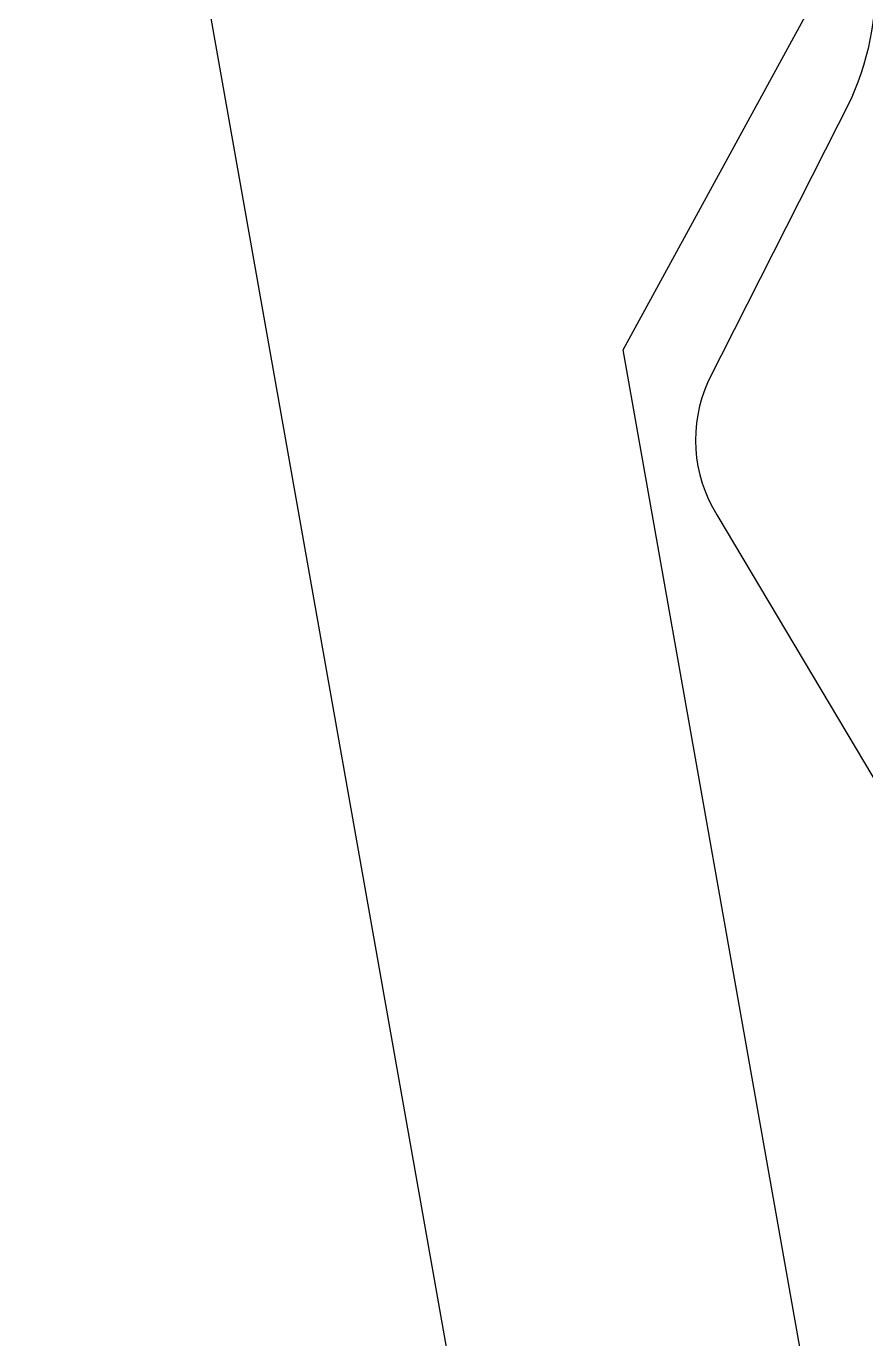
# Model space of a CAD drawing. Header units: millimetres. Extents: x 0 to 8967983, y -224399 to 13801.
# Drawn here: x 71339.08 to 71342.32, y -193470.78 to -193465.72 of the extents above; entities that cross this region are included whole.
import ezdxf

# ---------------------------------------------------------------- set-up
doc = ezdxf.new("R2010")
doc.units = ezdxf.units.MM
doc.header["$LTSCALE"] = 10
doc.layers.add('Архитектура', color=251, linetype='Continuous')

msp = doc.modelspace()

# ---------------------------------------------------------------- linework, layer by layer
at = {"layer": 'Архитектура', "lineweight": 25, "transparency": 33554684}
msp.add_lwpolyline([(71351.7, -193463.7678), (71345.0972, -193464.9381, -0.414326), (71343.8958, -193464.0985), (71343.6192, -193462.5378), (71344.6997, -193462.3463), (71344.5933, -193461.7461), (71343.908, -193461.3722), (71340.5465, -193461.968, 0.551224), (71340.3515, -193462.4451), (71342.1615, -193464.9722, -0.267349), (71342.2618, -193466.0017), (71341.7118, -193467.0897, 0.249629), (71341.7446, -193467.6043), (71344.2126, -193471.7483, 0.827043), (71345.2197, -193471.3643), (71344.5601, -193467.6427, -0.414326), (71345.3998, -193466.4413), (71352.7229, -193465.1434, 0.414326)], format="xyb", dxfattribs=at)
msp.add_lwpolyline([(71351.7, -193463.7678), (71345.0972, -193464.9381, -0.414326), (71343.8958, -193464.0985), (71343.6192, -193462.5378), (71344.6997, -193462.3463), (71344.5933, -193461.7461), (71343.908, -193461.3722), (71340.5465, -193461.968, 0.551224), (71340.3515, -193462.4451), (71342.1615, -193464.9722, -0.267349), (71342.2618, -193466.0017), (71341.7118, -193467.0897, 0.249629), (71341.7446, -193467.6043), (71344.2126, -193471.7483, 0.827043), (71345.2197, -193471.3643), (71344.5601, -193467.6427, -0.414326), (71345.3998, -193466.4413), (71352.7229, -193465.1434, 0.414326)], format="xyb", dxfattribs=at)
msp.add_lwpolyline([(71351.7, -193463.7678), (71345.0972, -193464.9381, -0.414326), (71343.8958, -193464.0985), (71343.6192, -193462.5378), (71344.6997, -193462.3463), (71344.5933, -193461.7461), (71343.908, -193461.3722), (71340.5465, -193461.968, 0.551224), (71340.3515, -193462.4451), (71342.1615, -193464.9722, -0.267349), (71342.2618, -193466.0017), (71341.7118, -193467.0897, 0.249629), (71341.7446, -193467.6043), (71344.2126, -193471.7483, 0.827043), (71345.2197, -193471.3643), (71344.5601, -193467.6427, -0.414326), (71345.3998, -193466.4413), (71352.7229, -193465.1434, 0.414326)], format="xyb", dxfattribs=at)
msp.add_lwpolyline([(71351.7, -193463.7678), (71345.0972, -193464.9381, -0.414326), (71343.8958, -193464.0985), (71343.6192, -193462.5378), (71344.6997, -193462.3463), (71344.5933, -193461.7461), (71343.908, -193461.3722), (71340.5465, -193461.968, 0.551224), (71340.3515, -193462.4451), (71342.1615, -193464.9722, -0.267349), (71342.2618, -193466.0017), (71341.7118, -193467.0897, 0.249629), (71341.7446, -193467.6043), (71344.2126, -193471.7483, 0.827043), (71345.2197, -193471.3643), (71344.5601, -193467.6427, -0.414326), (71345.3998, -193466.4413), (71352.7229, -193465.1434, 0.414326)], format="xyb", dxfattribs=at)
msp.add_lwpolyline([(71351.7, -193463.7678), (71345.0972, -193464.9381, -0.414326), (71343.8958, -193464.0985), (71343.6192, -193462.5378), (71344.6997, -193462.3463), (71344.5933, -193461.7461), (71343.908, -193461.3722), (71340.5465, -193461.968, 0.551224), (71340.3515, -193462.4451), (71342.1615, -193464.9722, -0.267349), (71342.2618, -193466.0017), (71341.7118, -193467.0897, 0.249629), (71341.7446, -193467.6043), (71344.2126, -193471.7483, 0.827043), (71345.2197, -193471.3643), (71344.5601, -193467.6427, -0.414326), (71345.3998, -193466.4413), (71352.7229, -193465.1434, 0.414326)], format="xyb", dxfattribs=at)
msp.add_lwpolyline([(71351.7, -193463.7678), (71345.0972, -193464.9381, -0.414326), (71343.8958, -193464.0985), (71343.6192, -193462.5378), (71344.6997, -193462.3463), (71344.5933, -193461.7461), (71343.908, -193461.3722), (71340.5465, -193461.968, 0.551224), (71340.3515, -193462.4451), (71342.1615, -193464.9722, -0.267349), (71342.2618, -193466.0017), (71341.7118, -193467.0897, 0.249629), (71341.7446, -193467.6043), (71344.2126, -193471.7483, 0.827043), (71345.2197, -193471.3643), (71344.5601, -193467.6427, -0.414326), (71345.3998, -193466.4413), (71352.7229, -193465.1434, 0.414326)], format="xyb", dxfattribs=at)
msp.add_lwpolyline([(71351.7, -193463.7678), (71345.0972, -193464.9381, -0.414326), (71343.8958, -193464.0985), (71343.6192, -193462.5378), (71344.6997, -193462.3463), (71344.5933, -193461.7461), (71343.908, -193461.3722), (71340.5465, -193461.968, 0.551224), (71340.3515, -193462.4451), (71342.1615, -193464.9722, -0.267349), (71342.2618, -193466.0017), (71341.7118, -193467.0897, 0.249629), (71341.7446, -193467.6043), (71344.2126, -193471.7483, 0.827043), (71345.2197, -193471.3643), (71344.5601, -193467.6427, -0.414326), (71345.3998, -193466.4413), (71352.7229, -193465.1434, 0.414326)], format="xyb", dxfattribs=at)
msp.add_lwpolyline([(71351.7, -193463.7678), (71345.0972, -193464.9381, -0.414326), (71343.8958, -193464.0985), (71343.6192, -193462.5378), (71344.6997, -193462.3463), (71344.5933, -193461.7461), (71343.908, -193461.3722), (71340.5465, -193461.968, 0.551224), (71340.3515, -193462.4451), (71342.1615, -193464.9722, -0.267349), (71342.2618, -193466.0017), (71341.7118, -193467.0897, 0.249629), (71341.7446, -193467.6043), (71344.2126, -193471.7483, 0.827043), (71345.2197, -193471.3643), (71344.5601, -193467.6427, -0.414326), (71345.3998, -193466.4413), (71352.7229, -193465.1434, 0.414326)], format="xyb", dxfattribs=at)
msp.add_lwpolyline([(71351.7, -193463.7678), (71345.0972, -193464.9381, -0.414326), (71343.8958, -193464.0985), (71343.6192, -193462.5378), (71344.6997, -193462.3463), (71344.5933, -193461.7461), (71343.908, -193461.3722), (71340.5465, -193461.968, 0.551224), (71340.3515, -193462.4451), (71342.1615, -193464.9722, -0.267349), (71342.2618, -193466.0017), (71341.7118, -193467.0897, 0.249629), (71341.7446, -193467.6043), (71344.2126, -193471.7483, 0.827043), (71345.2197, -193471.3643), (71344.5601, -193467.6427, -0.414326), (71345.3998, -193466.4413), (71352.7229, -193465.1434, 0.414326)], format="xyb", dxfattribs=at)
msp.add_lwpolyline([(71351.7, -193463.7678), (71345.0972, -193464.9381, -0.414326), (71343.8958, -193464.0985), (71343.6192, -193462.5378), (71344.6997, -193462.3463), (71344.5933, -193461.7461), (71343.908, -193461.3722), (71340.5465, -193461.968, 0.551224), (71340.3515, -193462.4451), (71342.1615, -193464.9722, -0.267349), (71342.2618, -193466.0017), (71341.7118, -193467.0897, 0.249629), (71341.7446, -193467.6043), (71344.2126, -193471.7483, 0.827043), (71345.2197, -193471.3643), (71344.5601, -193467.6427, -0.414326), (71345.3998, -193466.4413), (71352.7229, -193465.1434, 0.414326)], format="xyb", dxfattribs=at)
msp.add_lwpolyline([(71351.7, -193463.7678), (71345.0972, -193464.9381, -0.414326), (71343.8958, -193464.0985), (71343.6192, -193462.5378), (71344.6997, -193462.3463), (71344.5933, -193461.7461), (71343.908, -193461.3722), (71340.5465, -193461.968, 0.551224), (71340.3515, -193462.4451), (71342.1615, -193464.9722, -0.267349), (71342.2618, -193466.0017), (71341.7118, -193467.0897, 0.249629), (71341.7446, -193467.6043), (71344.2126, -193471.7483, 0.827043), (71345.2197, -193471.3643), (71344.5601, -193467.6427, -0.414326), (71345.3998, -193466.4413), (71352.7229, -193465.1434, 0.414326)], format="xyb", dxfattribs=at)
msp.add_lwpolyline([(71351.7, -193463.7678), (71345.0972, -193464.9381, -0.414326), (71343.8958, -193464.0985), (71343.6192, -193462.5378), (71344.6997, -193462.3463), (71344.5933, -193461.7461), (71343.908, -193461.3722), (71340.5465, -193461.968, 0.551224), (71340.3515, -193462.4451), (71342.1615, -193464.9722, -0.267349), (71342.2618, -193466.0017), (71341.7118, -193467.0897, 0.249629), (71341.7446, -193467.6043), (71344.2126, -193471.7483, 0.827043), (71345.2197, -193471.3643), (71344.5601, -193467.6427, -0.414326), (71345.3998, -193466.4413), (71352.7229, -193465.1434, 0.414326)], format="xyb", dxfattribs=at)
msp.add_lwpolyline([(71351.7, -193463.7678), (71345.0972, -193464.9381, -0.414326), (71343.8958, -193464.0985), (71343.6192, -193462.5378), (71344.6997, -193462.3463), (71344.5933, -193461.7461), (71343.908, -193461.3722), (71340.5465, -193461.968, 0.551224), (71340.3515, -193462.4451), (71342.1615, -193464.9722, -0.267349), (71342.2618, -193466.0017), (71341.7118, -193467.0897, 0.249629), (71341.7446, -193467.6043), (71344.2126, -193471.7483, 0.827043), (71345.2197, -193471.3643), (71344.5601, -193467.6427, -0.414326), (71345.3998, -193466.4413), (71352.7229, -193465.1434, 0.414326)], format="xyb", dxfattribs=at)
msp.add_lwpolyline([(71351.7, -193463.7678), (71345.0972, -193464.9381, -0.414326), (71343.8958, -193464.0985), (71343.6192, -193462.5378), (71344.6997, -193462.3463), (71344.5933, -193461.7461), (71343.908, -193461.3722), (71340.5465, -193461.968, 0.551224), (71340.3515, -193462.4451), (71342.1615, -193464.9722, -0.267349), (71342.2618, -193466.0017), (71341.7118, -193467.0897, 0.249629), (71341.7446, -193467.6043), (71344.2126, -193471.7483, 0.827043), (71345.2197, -193471.3643), (71344.5601, -193467.6427, -0.414326), (71345.3998, -193466.4413), (71352.7229, -193465.1434, 0.414326)], format="xyb", dxfattribs=at)
msp.add_lwpolyline([(71351.7, -193463.7678), (71345.0972, -193464.9381, -0.414326), (71343.8958, -193464.0985), (71343.6192, -193462.5378), (71344.6997, -193462.3463), (71344.5933, -193461.7461), (71343.908, -193461.3722), (71340.5465, -193461.968, 0.551224), (71340.3515, -193462.4451), (71342.1615, -193464.9722, -0.267349), (71342.2618, -193466.0017), (71341.7118, -193467.0897, 0.249629), (71341.7446, -193467.6043), (71344.2126, -193471.7483, 0.827043), (71345.2197, -193471.3643), (71344.5601, -193467.6427, -0.414326), (71345.3998, -193466.4413), (71352.7229, -193465.1434, 0.414326)], format="xyb", dxfattribs=at)
msp.add_lwpolyline([(71351.7, -193463.7678), (71345.0972, -193464.9381, -0.414326), (71343.8958, -193464.0985), (71343.6192, -193462.5378), (71344.6997, -193462.3463), (71344.5933, -193461.7461), (71343.908, -193461.3722), (71340.5465, -193461.968, 0.551224), (71340.3515, -193462.4451), (71342.1615, -193464.9722, -0.267349), (71342.2618, -193466.0017), (71341.7118, -193467.0897, 0.249629), (71341.7446, -193467.6043), (71344.2126, -193471.7483, 0.827043), (71345.2197, -193471.3643), (71344.5601, -193467.6427, -0.414326), (71345.3998, -193466.4413), (71352.7229, -193465.1434, 0.414326)], format="xyb", dxfattribs=at)
msp.add_lwpolyline([(71351.7, -193463.7678), (71345.0972, -193464.9381, -0.414326), (71343.8958, -193464.0985), (71343.6192, -193462.5378), (71344.6997, -193462.3463), (71344.5933, -193461.7461), (71343.908, -193461.3722), (71340.5465, -193461.968, 0.551224), (71340.3515, -193462.4451), (71342.1615, -193464.9722, -0.267349), (71342.2618, -193466.0017), (71341.7118, -193467.0897, 0.249629), (71341.7446, -193467.6043), (71344.2126, -193471.7483, 0.827043), (71345.2197, -193471.3643), (71344.5601, -193467.6427, -0.414326), (71345.3998, -193466.4413), (71352.7229, -193465.1434, 0.414326)], format="xyb", dxfattribs=at)
msp.add_lwpolyline([(71351.7, -193463.7678), (71345.0972, -193464.9381, -0.414326), (71343.8958, -193464.0985), (71343.6192, -193462.5378), (71344.6997, -193462.3463), (71344.5933, -193461.7461), (71343.908, -193461.3722), (71340.5465, -193461.968, 0.551224), (71340.3515, -193462.4451), (71342.1615, -193464.9722, -0.267349), (71342.2618, -193466.0017), (71341.7118, -193467.0897, 0.249629), (71341.7446, -193467.6043), (71344.2126, -193471.7483, 0.827043), (71345.2197, -193471.3643), (71344.5601, -193467.6427, -0.414326), (71345.3998, -193466.4413), (71352.7229, -193465.1434, 0.414326)], format="xyb", dxfattribs=at)
msp.add_lwpolyline([(71351.7, -193463.7678), (71345.0972, -193464.9381, -0.414326), (71343.8958, -193464.0985), (71343.6192, -193462.5378), (71344.6997, -193462.3463), (71344.5933, -193461.7461), (71343.908, -193461.3722), (71340.5465, -193461.968, 0.551224), (71340.3515, -193462.4451), (71342.1615, -193464.9722, -0.267349), (71342.2618, -193466.0017), (71341.7118, -193467.0897, 0.249629), (71341.7446, -193467.6043), (71344.2126, -193471.7483, 0.827043), (71345.2197, -193471.3643), (71344.5601, -193467.6427, -0.414326), (71345.3998, -193466.4413), (71352.7229, -193465.1434, 0.414326)], format="xyb", dxfattribs=at)
msp.add_lwpolyline([(71351.7, -193463.7678), (71345.0972, -193464.9381, -0.414326), (71343.8958, -193464.0985), (71343.6192, -193462.5378), (71344.6997, -193462.3463), (71344.5933, -193461.7461), (71343.908, -193461.3722), (71340.5465, -193461.968, 0.551224), (71340.3515, -193462.4451), (71342.1615, -193464.9722, -0.267349), (71342.2618, -193466.0017), (71341.7118, -193467.0897, 0.249629), (71341.7446, -193467.6043), (71344.2126, -193471.7483, 0.827043), (71345.2197, -193471.3643), (71344.5601, -193467.6427, -0.414326), (71345.3998, -193466.4413), (71352.7229, -193465.1434, 0.414326)], format="xyb", dxfattribs=at)
msp.add_lwpolyline([(71351.7, -193463.7678), (71345.0972, -193464.9381, -0.414326), (71343.8958, -193464.0985), (71343.6192, -193462.5378), (71344.6997, -193462.3463), (71344.5933, -193461.7461), (71343.908, -193461.3722), (71340.5465, -193461.968, 0.551224), (71340.3515, -193462.4451), (71342.1615, -193464.9722, -0.267349), (71342.2618, -193466.0017), (71341.7118, -193467.0897, 0.249629), (71341.7446, -193467.6043), (71344.2126, -193471.7483, 0.827043), (71345.2197, -193471.3643), (71344.5601, -193467.6427, -0.414326), (71345.3998, -193466.4413), (71352.7229, -193465.1434, 0.414326)], format="xyb", dxfattribs=at)
msp.add_lwpolyline([(71351.7, -193463.7678), (71345.0972, -193464.9381, -0.414326), (71343.8958, -193464.0985), (71343.6192, -193462.5378), (71344.6997, -193462.3463), (71344.5933, -193461.7461), (71343.908, -193461.3722), (71340.5465, -193461.968, 0.551224), (71340.3515, -193462.4451), (71342.1615, -193464.9722, -0.267349), (71342.2618, -193466.0017), (71341.7118, -193467.0897, 0.249629), (71341.7446, -193467.6043), (71344.2126, -193471.7483, 0.827043), (71345.2197, -193471.3643), (71344.5601, -193467.6427, -0.414326), (71345.3998, -193466.4413), (71352.7229, -193465.1434, 0.414326)], format="xyb", dxfattribs=at)
msp.add_lwpolyline([(71351.7, -193463.7678), (71345.0972, -193464.9381, -0.414326), (71343.8958, -193464.0985), (71343.6192, -193462.5378), (71344.6997, -193462.3463), (71344.5933, -193461.7461), (71343.908, -193461.3722), (71340.5465, -193461.968, 0.551224), (71340.3515, -193462.4451), (71342.1615, -193464.9722, -0.267349), (71342.2618, -193466.0017), (71341.7118, -193467.0897, 0.249629), (71341.7446, -193467.6043), (71344.2126, -193471.7483, 0.827043), (71345.2197, -193471.3643), (71344.5601, -193467.6427, -0.414326), (71345.3998, -193466.4413), (71352.7229, -193465.1434, 0.414326)], format="xyb", dxfattribs=at)
msp.add_lwpolyline([(71351.7, -193463.7678), (71345.0972, -193464.9381, -0.414326), (71343.8958, -193464.0985), (71343.6192, -193462.5378), (71344.6997, -193462.3463), (71344.5933, -193461.7461), (71343.908, -193461.3722), (71340.5465, -193461.968, 0.551224), (71340.3515, -193462.4451), (71342.1615, -193464.9722, -0.267349), (71342.2618, -193466.0017), (71341.7118, -193467.0897, 0.249629), (71341.7446, -193467.6043), (71344.2126, -193471.7483, 0.827043), (71345.2197, -193471.3643), (71344.5601, -193467.6427, -0.414326), (71345.3998, -193466.4413), (71352.7229, -193465.1434, 0.414326)], format="xyb", dxfattribs=at)
msp.add_lwpolyline([(71351.7, -193463.7678), (71345.0972, -193464.9381, -0.414326), (71343.8958, -193464.0985), (71343.6192, -193462.5378), (71344.6997, -193462.3463), (71344.5933, -193461.7461), (71343.908, -193461.3722), (71340.5465, -193461.968, 0.551224), (71340.3515, -193462.4451), (71342.1615, -193464.9722, -0.267349), (71342.2618, -193466.0017), (71341.7118, -193467.0897, 0.249629), (71341.7446, -193467.6043), (71344.2126, -193471.7483, 0.827043), (71345.2197, -193471.3643), (71344.5601, -193467.6427, -0.414326), (71345.3998, -193466.4413), (71352.7229, -193465.1434, 0.414326)], format="xyb", dxfattribs=at)
msp.add_lwpolyline([(71351.7, -193463.7678), (71345.0972, -193464.9381, -0.414326), (71343.8958, -193464.0985), (71343.6192, -193462.5378), (71344.6997, -193462.3463), (71344.5933, -193461.7461), (71343.908, -193461.3722), (71340.5465, -193461.968, 0.551224), (71340.3515, -193462.4451), (71342.1615, -193464.9722, -0.267349), (71342.2618, -193466.0017), (71341.7118, -193467.0897, 0.249629), (71341.7446, -193467.6043), (71344.2126, -193471.7483, 0.827043), (71345.2197, -193471.3643), (71344.5601, -193467.6427, -0.414326), (71345.3998, -193466.4413), (71352.7229, -193465.1434, 0.414326)], format="xyb", dxfattribs=at)
msp.add_lwpolyline([(71351.7, -193463.7678), (71345.0972, -193464.9381, -0.414326), (71343.8958, -193464.0985), (71343.6192, -193462.5378), (71344.6997, -193462.3463), (71344.5933, -193461.7461), (71343.908, -193461.3722), (71340.5465, -193461.968, 0.551224), (71340.3515, -193462.4451), (71342.1615, -193464.9722, -0.267349), (71342.2618, -193466.0017), (71341.7118, -193467.0897, 0.249629), (71341.7446, -193467.6043), (71344.2126, -193471.7483, 0.827043), (71345.2197, -193471.3643), (71344.5601, -193467.6427, -0.414326), (71345.3998, -193466.4413), (71352.7229, -193465.1434, 0.414326)], format="xyb", dxfattribs=at)
msp.add_lwpolyline([(71351.7, -193463.7678), (71345.0972, -193464.9381, -0.414326), (71343.8958, -193464.0985), (71343.6192, -193462.5378), (71344.6997, -193462.3463), (71344.5933, -193461.7461), (71343.908, -193461.3722), (71340.5465, -193461.968, 0.551224), (71340.3515, -193462.4451), (71342.1615, -193464.9722, -0.267349), (71342.2618, -193466.0017), (71341.7118, -193467.0897, 0.249629), (71341.7446, -193467.6043), (71344.2126, -193471.7483, 0.827043), (71345.2197, -193471.3643), (71344.5601, -193467.6427, -0.414326), (71345.3998, -193466.4413), (71352.7229, -193465.1434, 0.414326)], format="xyb", dxfattribs=at)
msp.add_lwpolyline([(71351.7, -193463.7678), (71345.0972, -193464.9381, -0.414326), (71343.8958, -193464.0985), (71343.6192, -193462.5378), (71344.6997, -193462.3463), (71344.5933, -193461.7461), (71343.908, -193461.3722), (71340.5465, -193461.968, 0.551224), (71340.3515, -193462.4451), (71342.1615, -193464.9722, -0.267349), (71342.2618, -193466.0017), (71341.7118, -193467.0897, 0.249629), (71341.7446, -193467.6043), (71344.2126, -193471.7483, 0.827043), (71345.2197, -193471.3643), (71344.5601, -193467.6427, -0.414326), (71345.3998, -193466.4413), (71352.7229, -193465.1434, 0.414326)], format="xyb", dxfattribs=at)
msp.add_lwpolyline([(71351.7, -193463.7678), (71345.0972, -193464.9381, -0.414326), (71343.8958, -193464.0985), (71343.6192, -193462.5378), (71344.6997, -193462.3463), (71344.5933, -193461.7461), (71343.908, -193461.3722), (71340.5465, -193461.968, 0.551224), (71340.3515, -193462.4451), (71342.1615, -193464.9722, -0.267349), (71342.2618, -193466.0017), (71341.7118, -193467.0897, 0.249629), (71341.7446, -193467.6043), (71344.2126, -193471.7483, 0.827043), (71345.2197, -193471.3643), (71344.5601, -193467.6427, -0.414326), (71345.3998, -193466.4413), (71352.7229, -193465.1434, 0.414326)], format="xyb", dxfattribs=at)
msp.add_lwpolyline([(71351.7, -193463.7678), (71345.0972, -193464.9381, -0.414326), (71343.8958, -193464.0985), (71343.6192, -193462.5378), (71344.6997, -193462.3463), (71344.5933, -193461.7461), (71343.908, -193461.3722), (71340.5465, -193461.968, 0.551224), (71340.3515, -193462.4451), (71342.1615, -193464.9722, -0.267349), (71342.2618, -193466.0017), (71341.7118, -193467.0897, 0.249629), (71341.7446, -193467.6043), (71344.2126, -193471.7483, 0.827043), (71345.2197, -193471.3643), (71344.5601, -193467.6427, -0.414326), (71345.3998, -193466.4413), (71352.7229, -193465.1434, 0.414326)], format="xyb", dxfattribs=at)
msp.add_lwpolyline([(71351.7, -193463.7678), (71345.0972, -193464.9381, -0.414326), (71343.8958, -193464.0985), (71343.6192, -193462.5378), (71344.6997, -193462.3463), (71344.5933, -193461.7461), (71343.908, -193461.3722), (71340.5465, -193461.968, 0.551224), (71340.3515, -193462.4451), (71342.1615, -193464.9722, -0.267349), (71342.2618, -193466.0017), (71341.7118, -193467.0897, 0.249629), (71341.7446, -193467.6043), (71344.2126, -193471.7483, 0.827043), (71345.2197, -193471.3643), (71344.5601, -193467.6427, -0.414326), (71345.3998, -193466.4413), (71352.7229, -193465.1434, 0.414326)], format="xyb", dxfattribs=at)
msp.add_lwpolyline([(71351.7, -193463.7678), (71345.0972, -193464.9381, -0.414326), (71343.8958, -193464.0985), (71343.6192, -193462.5378), (71344.6997, -193462.3463), (71344.5933, -193461.7461), (71343.908, -193461.3722), (71340.5465, -193461.968, 0.551224), (71340.3515, -193462.4451), (71342.1615, -193464.9722, -0.267349), (71342.2618, -193466.0017), (71341.7118, -193467.0897, 0.249629), (71341.7446, -193467.6043), (71344.2126, -193471.7483, 0.827043), (71345.2197, -193471.3643), (71344.5601, -193467.6427, -0.414326), (71345.3998, -193466.4413), (71352.7229, -193465.1434, 0.414326)], format="xyb", dxfattribs=at)
msp.add_lwpolyline([(71351.7, -193463.7678), (71345.0972, -193464.9381, -0.414326), (71343.8958, -193464.0985), (71343.6192, -193462.5378), (71344.6997, -193462.3463), (71344.5933, -193461.7461), (71343.908, -193461.3722), (71340.5465, -193461.968, 0.551224), (71340.3515, -193462.4451), (71342.1615, -193464.9722, -0.267349), (71342.2618, -193466.0017), (71341.7118, -193467.0897, 0.249629), (71341.7446, -193467.6043), (71344.2126, -193471.7483, 0.827043), (71345.2197, -193471.3643), (71344.5601, -193467.6427, -0.414326), (71345.3998, -193466.4413), (71352.7229, -193465.1434, 0.414326)], format="xyb", dxfattribs=at)
msp.add_lwpolyline([(71351.7, -193463.7678), (71345.0972, -193464.9381, -0.414326), (71343.8958, -193464.0985), (71343.6192, -193462.5378), (71344.6997, -193462.3463), (71344.5933, -193461.7461), (71343.908, -193461.3722), (71340.5465, -193461.968, 0.551224), (71340.3515, -193462.4451), (71342.1615, -193464.9722, -0.267349), (71342.2618, -193466.0017), (71341.7118, -193467.0897, 0.249629), (71341.7446, -193467.6043), (71344.2126, -193471.7483, 0.827043), (71345.2197, -193471.3643), (71344.5601, -193467.6427, -0.414326), (71345.3998, -193466.4413), (71352.7229, -193465.1434, 0.414326)], format="xyb", dxfattribs=at)
msp.add_lwpolyline([(71351.7, -193463.7678), (71345.0972, -193464.9381, -0.414326), (71343.8958, -193464.0985), (71343.6192, -193462.5378), (71344.6997, -193462.3463), (71344.5933, -193461.7461), (71343.908, -193461.3722), (71340.5465, -193461.968, 0.551224), (71340.3515, -193462.4451), (71342.1615, -193464.9722, -0.267349), (71342.2618, -193466.0017), (71341.7118, -193467.0897, 0.249629), (71341.7446, -193467.6043), (71344.2126, -193471.7483, 0.827043), (71345.2197, -193471.3643), (71344.5601, -193467.6427, -0.414326), (71345.3998, -193466.4413), (71352.7229, -193465.1434, 0.414326)], format="xyb", dxfattribs=at)
msp.add_lwpolyline([(71351.7, -193463.7678), (71345.0972, -193464.9381, -0.414326), (71343.8958, -193464.0985), (71343.6192, -193462.5378), (71344.6997, -193462.3463), (71344.5933, -193461.7461), (71343.908, -193461.3722), (71340.5465, -193461.968, 0.551224), (71340.3515, -193462.4451), (71342.1615, -193464.9722, -0.267349), (71342.2618, -193466.0017), (71341.7118, -193467.0897, 0.249629), (71341.7446, -193467.6043), (71344.2126, -193471.7483, 0.827043), (71345.2197, -193471.3643), (71344.5601, -193467.6427, -0.414326), (71345.3998, -193466.4413), (71352.7229, -193465.1434, 0.414326)], format="xyb", dxfattribs=at)
msp.add_lwpolyline([(71351.7, -193463.7678), (71345.0972, -193464.9381, -0.414326), (71343.8958, -193464.0985), (71343.6192, -193462.5378), (71344.6997, -193462.3463), (71344.5933, -193461.7461), (71343.908, -193461.3722), (71340.5465, -193461.968, 0.551224), (71340.3515, -193462.4451), (71342.1615, -193464.9722, -0.267349), (71342.2618, -193466.0017), (71341.7118, -193467.0897, 0.249629), (71341.7446, -193467.6043), (71344.2126, -193471.7483, 0.827043), (71345.2197, -193471.3643), (71344.5601, -193467.6427, -0.414326), (71345.3998, -193466.4413), (71352.7229, -193465.1434, 0.414326)], format="xyb", dxfattribs=at)
msp.add_lwpolyline([(71351.7, -193463.7678), (71345.0972, -193464.9381, -0.414326), (71343.8958, -193464.0985), (71343.6192, -193462.5378), (71344.6997, -193462.3463), (71344.5933, -193461.7461), (71343.908, -193461.3722), (71340.5465, -193461.968, 0.551224), (71340.3515, -193462.4451), (71342.1615, -193464.9722, -0.267349), (71342.2618, -193466.0017), (71341.7118, -193467.0897, 0.249629), (71341.7446, -193467.6043), (71344.2126, -193471.7483, 0.827043), (71345.2197, -193471.3643), (71344.5601, -193467.6427, -0.414326), (71345.3998, -193466.4413), (71352.7229, -193465.1434, 0.414326)], format="xyb", dxfattribs=at)
msp.add_lwpolyline([(71351.7, -193463.7678), (71345.0972, -193464.9381, -0.414326), (71343.8958, -193464.0985), (71343.6192, -193462.5378), (71344.6997, -193462.3463), (71344.5933, -193461.7461), (71343.908, -193461.3722), (71340.5465, -193461.968, 0.551224), (71340.3515, -193462.4451), (71342.1615, -193464.9722, -0.267349), (71342.2618, -193466.0017), (71341.7118, -193467.0897, 0.249629), (71341.7446, -193467.6043), (71344.2126, -193471.7483, 0.827043), (71345.2197, -193471.3643), (71344.5601, -193467.6427, -0.414326), (71345.3998, -193466.4413), (71352.7229, -193465.1434, 0.414326)], format="xyb", dxfattribs=at)
msp.add_lwpolyline([(71351.7, -193463.7678), (71345.0972, -193464.9381, -0.414326), (71343.8958, -193464.0985), (71343.6192, -193462.5378), (71344.6997, -193462.3463), (71344.5933, -193461.7461), (71343.908, -193461.3722), (71340.5465, -193461.968, 0.551224), (71340.3515, -193462.4451), (71342.1615, -193464.9722, -0.267349), (71342.2618, -193466.0017), (71341.7118, -193467.0897, 0.249629), (71341.7446, -193467.6043), (71344.2126, -193471.7483, 0.827043), (71345.2197, -193471.3643), (71344.5601, -193467.6427, -0.414326), (71345.3998, -193466.4413), (71352.7229, -193465.1434, 0.414326)], format="xyb", dxfattribs=at)
msp.add_lwpolyline([(71351.7, -193463.7678), (71345.0972, -193464.9381, -0.414326), (71343.8958, -193464.0985), (71343.6192, -193462.5378), (71344.6997, -193462.3463), (71344.5933, -193461.7461), (71343.908, -193461.3722), (71340.5465, -193461.968, 0.551224), (71340.3515, -193462.4451), (71342.1615, -193464.9722, -0.267349), (71342.2618, -193466.0017), (71341.7118, -193467.0897, 0.249629), (71341.7446, -193467.6043), (71344.2126, -193471.7483, 0.827043), (71345.2197, -193471.3643), (71344.5601, -193467.6427, -0.414326), (71345.3998, -193466.4413), (71352.7229, -193465.1434, 0.414326)], format="xyb", dxfattribs=at)
msp.add_lwpolyline([(71351.7, -193463.7678), (71345.0972, -193464.9381, -0.414326), (71343.8958, -193464.0985), (71343.6192, -193462.5378), (71344.6997, -193462.3463), (71344.5933, -193461.7461), (71343.908, -193461.3722), (71340.5465, -193461.968, 0.551224), (71340.3515, -193462.4451), (71342.1615, -193464.9722, -0.267349), (71342.2618, -193466.0017), (71341.7118, -193467.0897, 0.249629), (71341.7446, -193467.6043), (71344.2126, -193471.7483, 0.827043), (71345.2197, -193471.3643), (71344.5601, -193467.6427, -0.414326), (71345.3998, -193466.4413), (71352.7229, -193465.1434, 0.414326)], format="xyb", dxfattribs=at)
msp.add_lwpolyline([(71351.7, -193463.7678), (71345.0972, -193464.9381, -0.414326), (71343.8958, -193464.0985), (71343.6192, -193462.5378), (71344.6997, -193462.3463), (71344.5933, -193461.7461), (71343.908, -193461.3722), (71340.5465, -193461.968, 0.551224), (71340.3515, -193462.4451), (71342.1615, -193464.9722, -0.267349), (71342.2618, -193466.0017), (71341.7118, -193467.0897, 0.249629), (71341.7446, -193467.6043), (71344.2126, -193471.7483, 0.827043), (71345.2197, -193471.3643), (71344.5601, -193467.6427, -0.414326), (71345.3998, -193466.4413), (71352.7229, -193465.1434, 0.414326)], format="xyb", dxfattribs=at)
msp.add_lwpolyline([(71351.7, -193463.7678), (71345.0972, -193464.9381, -0.414326), (71343.8958, -193464.0985), (71343.6192, -193462.5378), (71344.6997, -193462.3463), (71344.5933, -193461.7461), (71343.908, -193461.3722), (71340.5465, -193461.968, 0.551224), (71340.3515, -193462.4451), (71342.1615, -193464.9722, -0.267349), (71342.2618, -193466.0017), (71341.7118, -193467.0897, 0.249629), (71341.7446, -193467.6043), (71344.2126, -193471.7483, 0.827043), (71345.2197, -193471.3643), (71344.5601, -193467.6427, -0.414326), (71345.3998, -193466.4413), (71352.7229, -193465.1434, 0.414326)], format="xyb", dxfattribs=at)
msp.add_lwpolyline([(71351.7, -193463.7678), (71345.0972, -193464.9381, -0.414326), (71343.8958, -193464.0985), (71343.6192, -193462.5378), (71344.6997, -193462.3463), (71344.5933, -193461.7461), (71343.908, -193461.3722), (71340.5465, -193461.968, 0.551224), (71340.3515, -193462.4451), (71342.1615, -193464.9722, -0.267349), (71342.2618, -193466.0017), (71341.7118, -193467.0897, 0.249629), (71341.7446, -193467.6043), (71344.2126, -193471.7483, 0.827043), (71345.2197, -193471.3643), (71344.5601, -193467.6427, -0.414326), (71345.3998, -193466.4413), (71352.7229, -193465.1434, 0.414326)], format="xyb", dxfattribs=at)
msp.add_lwpolyline([(71351.7, -193463.7678), (71345.0972, -193464.9381, -0.414326), (71343.8958, -193464.0985), (71343.6192, -193462.5378), (71344.6997, -193462.3463), (71344.5933, -193461.7461), (71343.908, -193461.3722), (71340.5465, -193461.968, 0.551224), (71340.3515, -193462.4451), (71342.1615, -193464.9722, -0.267349), (71342.2618, -193466.0017), (71341.7118, -193467.0897, 0.249629), (71341.7446, -193467.6043), (71344.2126, -193471.7483, 0.827043), (71345.2197, -193471.3643), (71344.5601, -193467.6427, -0.414326), (71345.3998, -193466.4413), (71352.7229, -193465.1434, 0.414326)], format="xyb", dxfattribs=at)
msp.add_lwpolyline([(71351.7, -193463.7678), (71345.0972, -193464.9381, -0.414326), (71343.8958, -193464.0985), (71343.6192, -193462.5378), (71344.6997, -193462.3463), (71344.5933, -193461.7461), (71343.908, -193461.3722), (71340.5465, -193461.968, 0.551224), (71340.3515, -193462.4451), (71342.1615, -193464.9722, -0.267349), (71342.2618, -193466.0017), (71341.7118, -193467.0897, 0.249629), (71341.7446, -193467.6043), (71344.2126, -193471.7483, 0.827043), (71345.2197, -193471.3643), (71344.5601, -193467.6427, -0.414326), (71345.3998, -193466.4413), (71352.7229, -193465.1434, 0.414326)], format="xyb", dxfattribs=at)
msp.add_lwpolyline([(71351.7, -193463.7678), (71345.0972, -193464.9381, -0.414326), (71343.8958, -193464.0985), (71343.6192, -193462.5378), (71344.6997, -193462.3463), (71344.5933, -193461.7461), (71343.908, -193461.3722), (71340.5465, -193461.968, 0.551224), (71340.3515, -193462.4451), (71342.1615, -193464.9722, -0.267349), (71342.2618, -193466.0017), (71341.7118, -193467.0897, 0.249629), (71341.7446, -193467.6043), (71344.2126, -193471.7483, 0.827043), (71345.2197, -193471.3643), (71344.5601, -193467.6427, -0.414326), (71345.3998, -193466.4413), (71352.7229, -193465.1434, 0.414326)], format="xyb", dxfattribs=at)
msp.add_lwpolyline([(71351.7, -193463.7678), (71345.0972, -193464.9381, -0.414326), (71343.8958, -193464.0985), (71343.6192, -193462.5378), (71344.6997, -193462.3463), (71344.5933, -193461.7461), (71343.908, -193461.3722), (71340.5465, -193461.968, 0.551224), (71340.3515, -193462.4451), (71342.1615, -193464.9722, -0.267349), (71342.2618, -193466.0017), (71341.7118, -193467.0897, 0.249629), (71341.7446, -193467.6043), (71344.2126, -193471.7483, 0.827043), (71345.2197, -193471.3643), (71344.5601, -193467.6427, -0.414326), (71345.3998, -193466.4413), (71352.7229, -193465.1434, 0.414326)], format="xyb", dxfattribs=at)
msp.add_lwpolyline([(71403.0412, -193464.9555), (71343.1563, -193475.5693), (71342.8736, -193475.3718), (71342.6821, -193474.2914), (71342.8585, -193473.8886), (71345.2594, -193473.4631), (71345.457, -193473.1804), (71345.3293, -193472.4601), (71345.0254, -193472.1425), (71342.6244, -193472.568), (71342.3417, -193472.3705), (71341.3842, -193466.9682), (71342.1319, -193465.5975), (71342.103, -193464.7358), (71339.869, -193461.9124), (71339.1913, -193462.2801), (71341.5531, -193475.6058), (71343.2703, -193476.9112), (71403.3953, -193466.2548)], dxfattribs=at)
msp.add_lwpolyline([(71403.0412, -193464.9555), (71343.1563, -193475.5693), (71342.8736, -193475.3718), (71342.6821, -193474.2914), (71342.8585, -193473.8886), (71345.2594, -193473.4631), (71345.457, -193473.1804), (71345.3293, -193472.4601), (71345.0254, -193472.1425), (71342.6244, -193472.568), (71342.3417, -193472.3705), (71341.3842, -193466.9682), (71342.1319, -193465.5975), (71342.103, -193464.7358), (71339.869, -193461.9124), (71339.1913, -193462.2801), (71341.5531, -193475.6058), (71343.2703, -193476.9112), (71403.3953, -193466.2548)], dxfattribs=at)
msp.add_lwpolyline([(71403.0412, -193464.9555), (71343.1563, -193475.5693), (71342.8736, -193475.3718), (71342.6821, -193474.2914), (71342.8585, -193473.8886), (71345.2594, -193473.4631), (71345.457, -193473.1804), (71345.3293, -193472.4601), (71345.0254, -193472.1425), (71342.6244, -193472.568), (71342.3417, -193472.3705), (71341.3842, -193466.9682), (71342.1319, -193465.5975), (71342.103, -193464.7358), (71339.869, -193461.9124), (71339.1913, -193462.2801), (71341.5531, -193475.6058), (71343.2703, -193476.9112), (71403.3953, -193466.2548)], dxfattribs=at)
msp.add_lwpolyline([(71403.0412, -193464.9555), (71343.1563, -193475.5693), (71342.8736, -193475.3718), (71342.6821, -193474.2914), (71342.8585, -193473.8886), (71345.2594, -193473.4631), (71345.457, -193473.1804), (71345.3293, -193472.4601), (71345.0254, -193472.1425), (71342.6244, -193472.568), (71342.3417, -193472.3705), (71341.3842, -193466.9682), (71342.1319, -193465.5975), (71342.103, -193464.7358), (71339.869, -193461.9124), (71339.1913, -193462.2801), (71341.5531, -193475.6058), (71343.2703, -193476.9112), (71403.3953, -193466.2548)], dxfattribs=at)
msp.add_lwpolyline([(71403.0412, -193464.9555), (71343.1563, -193475.5693), (71342.8736, -193475.3718), (71342.6821, -193474.2914), (71342.8585, -193473.8886), (71345.2594, -193473.4631), (71345.457, -193473.1804), (71345.3293, -193472.4601), (71345.0254, -193472.1425), (71342.6244, -193472.568), (71342.3417, -193472.3705), (71341.3842, -193466.9682), (71342.1319, -193465.5975), (71342.103, -193464.7358), (71339.869, -193461.9124), (71339.1913, -193462.2801), (71341.5531, -193475.6058), (71343.2703, -193476.9112), (71403.3953, -193466.2548)], dxfattribs=at)
msp.add_lwpolyline([(71403.0412, -193464.9555), (71343.1563, -193475.5693), (71342.8736, -193475.3718), (71342.6821, -193474.2914), (71342.8585, -193473.8886), (71345.2594, -193473.4631), (71345.457, -193473.1804), (71345.3293, -193472.4601), (71345.0254, -193472.1425), (71342.6244, -193472.568), (71342.3417, -193472.3705), (71341.3842, -193466.9682), (71342.1319, -193465.5975), (71342.103, -193464.7358), (71339.869, -193461.9124), (71339.1913, -193462.2801), (71341.5531, -193475.6058), (71343.2703, -193476.9112), (71403.3953, -193466.2548)], dxfattribs=at)
msp.add_lwpolyline([(71403.0412, -193464.9555), (71343.1563, -193475.5693), (71342.8736, -193475.3718), (71342.6821, -193474.2914), (71342.8585, -193473.8886), (71345.2594, -193473.4631), (71345.457, -193473.1804), (71345.3293, -193472.4601), (71345.0254, -193472.1425), (71342.6244, -193472.568), (71342.3417, -193472.3705), (71341.3842, -193466.9682), (71342.1319, -193465.5975), (71342.103, -193464.7358), (71339.869, -193461.9124), (71339.1913, -193462.2801), (71341.5531, -193475.6058), (71343.2703, -193476.9112), (71403.3953, -193466.2548)], dxfattribs=at)
msp.add_lwpolyline([(71403.0412, -193464.9555), (71343.1563, -193475.5693), (71342.8736, -193475.3718), (71342.6821, -193474.2914), (71342.8585, -193473.8886), (71345.2594, -193473.4631), (71345.457, -193473.1804), (71345.3293, -193472.4601), (71345.0254, -193472.1425), (71342.6244, -193472.568), (71342.3417, -193472.3705), (71341.3842, -193466.9682), (71342.1319, -193465.5975), (71342.103, -193464.7358), (71339.869, -193461.9124), (71339.1913, -193462.2801), (71341.5531, -193475.6058), (71343.2703, -193476.9112), (71403.3953, -193466.2548)], dxfattribs=at)
msp.add_lwpolyline([(71403.0412, -193464.9555), (71343.1563, -193475.5693), (71342.8736, -193475.3718), (71342.6821, -193474.2914), (71342.8585, -193473.8886), (71345.2594, -193473.4631), (71345.457, -193473.1804), (71345.3293, -193472.4601), (71345.0254, -193472.1425), (71342.6244, -193472.568), (71342.3417, -193472.3705), (71341.3842, -193466.9682), (71342.1319, -193465.5975), (71342.103, -193464.7358), (71339.869, -193461.9124), (71339.1913, -193462.2801), (71341.5531, -193475.6058), (71343.2703, -193476.9112), (71403.3953, -193466.2548)], dxfattribs=at)
msp.add_lwpolyline([(71403.0412, -193464.9555), (71343.1563, -193475.5693), (71342.8736, -193475.3718), (71342.6821, -193474.2914), (71342.8585, -193473.8886), (71345.2594, -193473.4631), (71345.457, -193473.1804), (71345.3293, -193472.4601), (71345.0254, -193472.1425), (71342.6244, -193472.568), (71342.3417, -193472.3705), (71341.3842, -193466.9682), (71342.1319, -193465.5975), (71342.103, -193464.7358), (71339.869, -193461.9124), (71339.1913, -193462.2801), (71341.5531, -193475.6058), (71343.2703, -193476.9112), (71403.3953, -193466.2548)], dxfattribs=at)
msp.add_lwpolyline([(71403.0412, -193464.9555), (71343.1563, -193475.5693), (71342.8736, -193475.3718), (71342.6821, -193474.2914), (71342.8585, -193473.8886), (71345.2594, -193473.4631), (71345.457, -193473.1804), (71345.3293, -193472.4601), (71345.0254, -193472.1425), (71342.6244, -193472.568), (71342.3417, -193472.3705), (71341.3842, -193466.9682), (71342.1319, -193465.5975), (71342.103, -193464.7358), (71339.869, -193461.9124), (71339.1913, -193462.2801), (71341.5531, -193475.6058), (71343.2703, -193476.9112), (71403.3953, -193466.2548)], dxfattribs=at)
msp.add_lwpolyline([(71403.0412, -193464.9555), (71343.1563, -193475.5693), (71342.8736, -193475.3718), (71342.6821, -193474.2914), (71342.8585, -193473.8886), (71345.2594, -193473.4631), (71345.457, -193473.1804), (71345.3293, -193472.4601), (71345.0254, -193472.1425), (71342.6244, -193472.568), (71342.3417, -193472.3705), (71341.3842, -193466.9682), (71342.1319, -193465.5975), (71342.103, -193464.7358), (71339.869, -193461.9124), (71339.1913, -193462.2801), (71341.5531, -193475.6058), (71343.2703, -193476.9112), (71403.3953, -193466.2548)], dxfattribs=at)
msp.add_lwpolyline([(71403.0412, -193464.9555), (71343.1563, -193475.5693), (71342.8736, -193475.3718), (71342.6821, -193474.2914), (71342.8585, -193473.8886), (71345.2594, -193473.4631), (71345.457, -193473.1804), (71345.3293, -193472.4601), (71345.0254, -193472.1425), (71342.6244, -193472.568), (71342.3417, -193472.3705), (71341.3842, -193466.9682), (71342.1319, -193465.5975), (71342.103, -193464.7358), (71339.869, -193461.9124), (71339.1913, -193462.2801), (71341.5531, -193475.6058), (71343.2703, -193476.9112), (71403.3953, -193466.2548)], dxfattribs=at)
msp.add_lwpolyline([(71403.0412, -193464.9555), (71343.1563, -193475.5693), (71342.8736, -193475.3718), (71342.6821, -193474.2914), (71342.8585, -193473.8886), (71345.2594, -193473.4631), (71345.457, -193473.1804), (71345.3293, -193472.4601), (71345.0254, -193472.1425), (71342.6244, -193472.568), (71342.3417, -193472.3705), (71341.3842, -193466.9682), (71342.1319, -193465.5975), (71342.103, -193464.7358), (71339.869, -193461.9124), (71339.1913, -193462.2801), (71341.5531, -193475.6058), (71343.2703, -193476.9112), (71403.3953, -193466.2548)], dxfattribs=at)
msp.add_lwpolyline([(71403.0412, -193464.9555), (71343.1563, -193475.5693), (71342.8736, -193475.3718), (71342.6821, -193474.2914), (71342.8585, -193473.8886), (71345.2594, -193473.4631), (71345.457, -193473.1804), (71345.3293, -193472.4601), (71345.0254, -193472.1425), (71342.6244, -193472.568), (71342.3417, -193472.3705), (71341.3842, -193466.9682), (71342.1319, -193465.5975), (71342.103, -193464.7358), (71339.869, -193461.9124), (71339.1913, -193462.2801), (71341.5531, -193475.6058), (71343.2703, -193476.9112), (71403.3953, -193466.2548)], dxfattribs=at)
msp.add_lwpolyline([(71403.0412, -193464.9555), (71343.1563, -193475.5693), (71342.8736, -193475.3718), (71342.6821, -193474.2914), (71342.8585, -193473.8886), (71345.2594, -193473.4631), (71345.457, -193473.1804), (71345.3293, -193472.4601), (71345.0254, -193472.1425), (71342.6244, -193472.568), (71342.3417, -193472.3705), (71341.3842, -193466.9682), (71342.1319, -193465.5975), (71342.103, -193464.7358), (71339.869, -193461.9124), (71339.1913, -193462.2801), (71341.5531, -193475.6058), (71343.2703, -193476.9112), (71403.3953, -193466.2548)], dxfattribs=at)
msp.add_lwpolyline([(71403.0412, -193464.9555), (71343.1563, -193475.5693), (71342.8736, -193475.3718), (71342.6821, -193474.2914), (71342.8585, -193473.8886), (71345.2594, -193473.4631), (71345.457, -193473.1804), (71345.3293, -193472.4601), (71345.0254, -193472.1425), (71342.6244, -193472.568), (71342.3417, -193472.3705), (71341.3842, -193466.9682), (71342.1319, -193465.5975), (71342.103, -193464.7358), (71339.869, -193461.9124), (71339.1913, -193462.2801), (71341.5531, -193475.6058), (71343.2703, -193476.9112), (71403.3953, -193466.2548)], dxfattribs=at)
msp.add_lwpolyline([(71403.0412, -193464.9555), (71343.1563, -193475.5693), (71342.8736, -193475.3718), (71342.6821, -193474.2914), (71342.8585, -193473.8886), (71345.2594, -193473.4631), (71345.457, -193473.1804), (71345.3293, -193472.4601), (71345.0254, -193472.1425), (71342.6244, -193472.568), (71342.3417, -193472.3705), (71341.3842, -193466.9682), (71342.1319, -193465.5975), (71342.103, -193464.7358), (71339.869, -193461.9124), (71339.1913, -193462.2801), (71341.5531, -193475.6058), (71343.2703, -193476.9112), (71403.3953, -193466.2548)], dxfattribs=at)
msp.add_lwpolyline([(71403.0412, -193464.9555), (71343.1563, -193475.5693), (71342.8736, -193475.3718), (71342.6821, -193474.2914), (71342.8585, -193473.8886), (71345.2594, -193473.4631), (71345.457, -193473.1804), (71345.3293, -193472.4601), (71345.0254, -193472.1425), (71342.6244, -193472.568), (71342.3417, -193472.3705), (71341.3842, -193466.9682), (71342.1319, -193465.5975), (71342.103, -193464.7358), (71339.869, -193461.9124), (71339.1913, -193462.2801), (71341.5531, -193475.6058), (71343.2703, -193476.9112), (71403.3953, -193466.2548)], dxfattribs=at)
msp.add_lwpolyline([(71403.0412, -193464.9555), (71343.1563, -193475.5693), (71342.8736, -193475.3718), (71342.6821, -193474.2914), (71342.8585, -193473.8886), (71345.2594, -193473.4631), (71345.457, -193473.1804), (71345.3293, -193472.4601), (71345.0254, -193472.1425), (71342.6244, -193472.568), (71342.3417, -193472.3705), (71341.3842, -193466.9682), (71342.1319, -193465.5975), (71342.103, -193464.7358), (71339.869, -193461.9124), (71339.1913, -193462.2801), (71341.5531, -193475.6058), (71343.2703, -193476.9112), (71403.3953, -193466.2548)], dxfattribs=at)
msp.add_lwpolyline([(71403.0412, -193464.9555), (71343.1563, -193475.5693), (71342.8736, -193475.3718), (71342.6821, -193474.2914), (71342.8585, -193473.8886), (71345.2594, -193473.4631), (71345.457, -193473.1804), (71345.3293, -193472.4601), (71345.0254, -193472.1425), (71342.6244, -193472.568), (71342.3417, -193472.3705), (71341.3842, -193466.9682), (71342.1319, -193465.5975), (71342.103, -193464.7358), (71339.869, -193461.9124), (71339.1913, -193462.2801), (71341.5531, -193475.6058), (71343.2703, -193476.9112), (71403.3953, -193466.2548)], dxfattribs=at)
msp.add_lwpolyline([(71403.0412, -193464.9555), (71343.1563, -193475.5693), (71342.8736, -193475.3718), (71342.6821, -193474.2914), (71342.8585, -193473.8886), (71345.2594, -193473.4631), (71345.457, -193473.1804), (71345.3293, -193472.4601), (71345.0254, -193472.1425), (71342.6244, -193472.568), (71342.3417, -193472.3705), (71341.3842, -193466.9682), (71342.1319, -193465.5975), (71342.103, -193464.7358), (71339.869, -193461.9124), (71339.1913, -193462.2801), (71341.5531, -193475.6058), (71343.2703, -193476.9112), (71403.3953, -193466.2548)], dxfattribs=at)
msp.add_lwpolyline([(71403.0412, -193464.9555), (71343.1563, -193475.5693), (71342.8736, -193475.3718), (71342.6821, -193474.2914), (71342.8585, -193473.8886), (71345.2594, -193473.4631), (71345.457, -193473.1804), (71345.3293, -193472.4601), (71345.0254, -193472.1425), (71342.6244, -193472.568), (71342.3417, -193472.3705), (71341.3842, -193466.9682), (71342.1319, -193465.5975), (71342.103, -193464.7358), (71339.869, -193461.9124), (71339.1913, -193462.2801), (71341.5531, -193475.6058), (71343.2703, -193476.9112), (71403.3953, -193466.2548)], dxfattribs=at)
msp.add_lwpolyline([(71403.0412, -193464.9555), (71343.1563, -193475.5693), (71342.8736, -193475.3718), (71342.6821, -193474.2914), (71342.8585, -193473.8886), (71345.2594, -193473.4631), (71345.457, -193473.1804), (71345.3293, -193472.4601), (71345.0254, -193472.1425), (71342.6244, -193472.568), (71342.3417, -193472.3705), (71341.3842, -193466.9682), (71342.1319, -193465.5975), (71342.103, -193464.7358), (71339.869, -193461.9124), (71339.1913, -193462.2801), (71341.5531, -193475.6058), (71343.2703, -193476.9112), (71403.3953, -193466.2548)], dxfattribs=at)
msp.add_lwpolyline([(71403.0412, -193464.9555), (71343.1563, -193475.5693), (71342.8736, -193475.3718), (71342.6821, -193474.2914), (71342.8585, -193473.8886), (71345.2594, -193473.4631), (71345.457, -193473.1804), (71345.3293, -193472.4601), (71345.0254, -193472.1425), (71342.6244, -193472.568), (71342.3417, -193472.3705), (71341.3842, -193466.9682), (71342.1319, -193465.5975), (71342.103, -193464.7358), (71339.869, -193461.9124), (71339.1913, -193462.2801), (71341.5531, -193475.6058), (71343.2703, -193476.9112), (71403.3953, -193466.2548)], dxfattribs=at)
msp.add_lwpolyline([(71403.0412, -193464.9555), (71343.1563, -193475.5693), (71342.8736, -193475.3718), (71342.6821, -193474.2914), (71342.8585, -193473.8886), (71345.2594, -193473.4631), (71345.457, -193473.1804), (71345.3293, -193472.4601), (71345.0254, -193472.1425), (71342.6244, -193472.568), (71342.3417, -193472.3705), (71341.3842, -193466.9682), (71342.1319, -193465.5975), (71342.103, -193464.7358), (71339.869, -193461.9124), (71339.1913, -193462.2801), (71341.5531, -193475.6058), (71343.2703, -193476.9112), (71403.3953, -193466.2548)], dxfattribs=at)
msp.add_lwpolyline([(71403.0412, -193464.9555), (71343.1563, -193475.5693), (71342.8736, -193475.3718), (71342.6821, -193474.2914), (71342.8585, -193473.8886), (71345.2594, -193473.4631), (71345.457, -193473.1804), (71345.3293, -193472.4601), (71345.0254, -193472.1425), (71342.6244, -193472.568), (71342.3417, -193472.3705), (71341.3842, -193466.9682), (71342.1319, -193465.5975), (71342.103, -193464.7358), (71339.869, -193461.9124), (71339.1913, -193462.2801), (71341.5531, -193475.6058), (71343.2703, -193476.9112), (71403.3953, -193466.2548)], dxfattribs=at)
msp.add_lwpolyline([(71403.0412, -193464.9555), (71343.1563, -193475.5693), (71342.8736, -193475.3718), (71342.6821, -193474.2914), (71342.8585, -193473.8886), (71345.2594, -193473.4631), (71345.457, -193473.1804), (71345.3293, -193472.4601), (71345.0254, -193472.1425), (71342.6244, -193472.568), (71342.3417, -193472.3705), (71341.3842, -193466.9682), (71342.1319, -193465.5975), (71342.103, -193464.7358), (71339.869, -193461.9124), (71339.1913, -193462.2801), (71341.5531, -193475.6058), (71343.2703, -193476.9112), (71403.3953, -193466.2548)], dxfattribs=at)
msp.add_lwpolyline([(71403.0412, -193464.9555), (71343.1563, -193475.5693), (71342.8736, -193475.3718), (71342.6821, -193474.2914), (71342.8585, -193473.8886), (71345.2594, -193473.4631), (71345.457, -193473.1804), (71345.3293, -193472.4601), (71345.0254, -193472.1425), (71342.6244, -193472.568), (71342.3417, -193472.3705), (71341.3842, -193466.9682), (71342.1319, -193465.5975), (71342.103, -193464.7358), (71339.869, -193461.9124), (71339.1913, -193462.2801), (71341.5531, -193475.6058), (71343.2703, -193476.9112), (71403.3953, -193466.2548)], dxfattribs=at)
msp.add_lwpolyline([(71403.0412, -193464.9555), (71343.1563, -193475.5693), (71342.8736, -193475.3718), (71342.6821, -193474.2914), (71342.8585, -193473.8886), (71345.2594, -193473.4631), (71345.457, -193473.1804), (71345.3293, -193472.4601), (71345.0254, -193472.1425), (71342.6244, -193472.568), (71342.3417, -193472.3705), (71341.3842, -193466.9682), (71342.1319, -193465.5975), (71342.103, -193464.7358), (71339.869, -193461.9124), (71339.1913, -193462.2801), (71341.5531, -193475.6058), (71343.2703, -193476.9112), (71403.3953, -193466.2548)], dxfattribs=at)
msp.add_lwpolyline([(71403.0412, -193464.9555), (71343.1563, -193475.5693), (71342.8736, -193475.3718), (71342.6821, -193474.2914), (71342.8585, -193473.8886), (71345.2594, -193473.4631), (71345.457, -193473.1804), (71345.3293, -193472.4601), (71345.0254, -193472.1425), (71342.6244, -193472.568), (71342.3417, -193472.3705), (71341.3842, -193466.9682), (71342.1319, -193465.5975), (71342.103, -193464.7358), (71339.869, -193461.9124), (71339.1913, -193462.2801), (71341.5531, -193475.6058), (71343.2703, -193476.9112), (71403.3953, -193466.2548)], dxfattribs=at)
msp.add_lwpolyline([(71403.0412, -193464.9555), (71343.1563, -193475.5693), (71342.8736, -193475.3718), (71342.6821, -193474.2914), (71342.8585, -193473.8886), (71345.2594, -193473.4631), (71345.457, -193473.1804), (71345.3293, -193472.4601), (71345.0254, -193472.1425), (71342.6244, -193472.568), (71342.3417, -193472.3705), (71341.3842, -193466.9682), (71342.1319, -193465.5975), (71342.103, -193464.7358), (71339.869, -193461.9124), (71339.1913, -193462.2801), (71341.5531, -193475.6058), (71343.2703, -193476.9112), (71403.3953, -193466.2548)], dxfattribs=at)
msp.add_lwpolyline([(71403.0412, -193464.9555), (71343.1563, -193475.5693), (71342.8736, -193475.3718), (71342.6821, -193474.2914), (71342.8585, -193473.8886), (71345.2594, -193473.4631), (71345.457, -193473.1804), (71345.3293, -193472.4601), (71345.0254, -193472.1425), (71342.6244, -193472.568), (71342.3417, -193472.3705), (71341.3842, -193466.9682), (71342.1319, -193465.5975), (71342.103, -193464.7358), (71339.869, -193461.9124), (71339.1913, -193462.2801), (71341.5531, -193475.6058), (71343.2703, -193476.9112), (71403.3953, -193466.2548)], dxfattribs=at)
msp.add_lwpolyline([(71403.0412, -193464.9555), (71343.1563, -193475.5693), (71342.8736, -193475.3718), (71342.6821, -193474.2914), (71342.8585, -193473.8886), (71345.2594, -193473.4631), (71345.457, -193473.1804), (71345.3293, -193472.4601), (71345.0254, -193472.1425), (71342.6244, -193472.568), (71342.3417, -193472.3705), (71341.3842, -193466.9682), (71342.1319, -193465.5975), (71342.103, -193464.7358), (71339.869, -193461.9124), (71339.1913, -193462.2801), (71341.5531, -193475.6058), (71343.2703, -193476.9112), (71403.3953, -193466.2548)], dxfattribs=at)
msp.add_lwpolyline([(71403.0412, -193464.9555), (71343.1563, -193475.5693), (71342.8736, -193475.3718), (71342.6821, -193474.2914), (71342.8585, -193473.8886), (71345.2594, -193473.4631), (71345.457, -193473.1804), (71345.3293, -193472.4601), (71345.0254, -193472.1425), (71342.6244, -193472.568), (71342.3417, -193472.3705), (71341.3842, -193466.9682), (71342.1319, -193465.5975), (71342.103, -193464.7358), (71339.869, -193461.9124), (71339.1913, -193462.2801), (71341.5531, -193475.6058), (71343.2703, -193476.9112), (71403.3953, -193466.2548)], dxfattribs=at)
msp.add_lwpolyline([(71403.0412, -193464.9555), (71343.1563, -193475.5693), (71342.8736, -193475.3718), (71342.6821, -193474.2914), (71342.8585, -193473.8886), (71345.2594, -193473.4631), (71345.457, -193473.1804), (71345.3293, -193472.4601), (71345.0254, -193472.1425), (71342.6244, -193472.568), (71342.3417, -193472.3705), (71341.3842, -193466.9682), (71342.1319, -193465.5975), (71342.103, -193464.7358), (71339.869, -193461.9124), (71339.1913, -193462.2801), (71341.5531, -193475.6058), (71343.2703, -193476.9112), (71403.3953, -193466.2548)], dxfattribs=at)
msp.add_lwpolyline([(71403.0412, -193464.9555), (71343.1563, -193475.5693), (71342.8736, -193475.3718), (71342.6821, -193474.2914), (71342.8585, -193473.8886), (71345.2594, -193473.4631), (71345.457, -193473.1804), (71345.3293, -193472.4601), (71345.0254, -193472.1425), (71342.6244, -193472.568), (71342.3417, -193472.3705), (71341.3842, -193466.9682), (71342.1319, -193465.5975), (71342.103, -193464.7358), (71339.869, -193461.9124), (71339.1913, -193462.2801), (71341.5531, -193475.6058), (71343.2703, -193476.9112), (71403.3953, -193466.2548)], dxfattribs=at)
msp.add_lwpolyline([(71403.0412, -193464.9555), (71343.1563, -193475.5693), (71342.8736, -193475.3718), (71342.6821, -193474.2914), (71342.8585, -193473.8886), (71345.2594, -193473.4631), (71345.457, -193473.1804), (71345.3293, -193472.4601), (71345.0254, -193472.1425), (71342.6244, -193472.568), (71342.3417, -193472.3705), (71341.3842, -193466.9682), (71342.1319, -193465.5975), (71342.103, -193464.7358), (71339.869, -193461.9124), (71339.1913, -193462.2801), (71341.5531, -193475.6058), (71343.2703, -193476.9112), (71403.3953, -193466.2548)], dxfattribs=at)
msp.add_lwpolyline([(71403.0412, -193464.9555), (71343.1563, -193475.5693), (71342.8736, -193475.3718), (71342.6821, -193474.2914), (71342.8585, -193473.8886), (71345.2594, -193473.4631), (71345.457, -193473.1804), (71345.3293, -193472.4601), (71345.0254, -193472.1425), (71342.6244, -193472.568), (71342.3417, -193472.3705), (71341.3842, -193466.9682), (71342.1319, -193465.5975), (71342.103, -193464.7358), (71339.869, -193461.9124), (71339.1913, -193462.2801), (71341.5531, -193475.6058), (71343.2703, -193476.9112), (71403.3953, -193466.2548)], dxfattribs=at)
msp.add_lwpolyline([(71403.0412, -193464.9555), (71343.1563, -193475.5693), (71342.8736, -193475.3718), (71342.6821, -193474.2914), (71342.8585, -193473.8886), (71345.2594, -193473.4631), (71345.457, -193473.1804), (71345.3293, -193472.4601), (71345.0254, -193472.1425), (71342.6244, -193472.568), (71342.3417, -193472.3705), (71341.3842, -193466.9682), (71342.1319, -193465.5975), (71342.103, -193464.7358), (71339.869, -193461.9124), (71339.1913, -193462.2801), (71341.5531, -193475.6058), (71343.2703, -193476.9112), (71403.3953, -193466.2548)], dxfattribs=at)
msp.add_lwpolyline([(71403.0412, -193464.9555), (71343.1563, -193475.5693), (71342.8736, -193475.3718), (71342.6821, -193474.2914), (71342.8585, -193473.8886), (71345.2594, -193473.4631), (71345.457, -193473.1804), (71345.3293, -193472.4601), (71345.0254, -193472.1425), (71342.6244, -193472.568), (71342.3417, -193472.3705), (71341.3842, -193466.9682), (71342.1319, -193465.5975), (71342.103, -193464.7358), (71339.869, -193461.9124), (71339.1913, -193462.2801), (71341.5531, -193475.6058), (71343.2703, -193476.9112), (71403.3953, -193466.2548)], dxfattribs=at)
msp.add_lwpolyline([(71403.0412, -193464.9555), (71343.1563, -193475.5693), (71342.8736, -193475.3718), (71342.6821, -193474.2914), (71342.8585, -193473.8886), (71345.2594, -193473.4631), (71345.457, -193473.1804), (71345.3293, -193472.4601), (71345.0254, -193472.1425), (71342.6244, -193472.568), (71342.3417, -193472.3705), (71341.3842, -193466.9682), (71342.1319, -193465.5975), (71342.103, -193464.7358), (71339.869, -193461.9124), (71339.1913, -193462.2801), (71341.5531, -193475.6058), (71343.2703, -193476.9112), (71403.3953, -193466.2548)], dxfattribs=at)
msp.add_lwpolyline([(71403.0412, -193464.9555), (71343.1563, -193475.5693), (71342.8736, -193475.3718), (71342.6821, -193474.2914), (71342.8585, -193473.8886), (71345.2594, -193473.4631), (71345.457, -193473.1804), (71345.3293, -193472.4601), (71345.0254, -193472.1425), (71342.6244, -193472.568), (71342.3417, -193472.3705), (71341.3842, -193466.9682), (71342.1319, -193465.5975), (71342.103, -193464.7358), (71339.869, -193461.9124), (71339.1913, -193462.2801), (71341.5531, -193475.6058), (71343.2703, -193476.9112), (71403.3953, -193466.2548)], dxfattribs=at)
msp.add_lwpolyline([(71403.0412, -193464.9555), (71343.1563, -193475.5693), (71342.8736, -193475.3718), (71342.6821, -193474.2914), (71342.8585, -193473.8886), (71345.2594, -193473.4631), (71345.457, -193473.1804), (71345.3293, -193472.4601), (71345.0254, -193472.1425), (71342.6244, -193472.568), (71342.3417, -193472.3705), (71341.3842, -193466.9682), (71342.1319, -193465.5975), (71342.103, -193464.7358), (71339.869, -193461.9124), (71339.1913, -193462.2801), (71341.5531, -193475.6058), (71343.2703, -193476.9112), (71403.3953, -193466.2548)], dxfattribs=at)
msp.add_lwpolyline([(71403.0412, -193464.9555), (71343.1563, -193475.5693), (71342.8736, -193475.3718), (71342.6821, -193474.2914), (71342.8585, -193473.8886), (71345.2594, -193473.4631), (71345.457, -193473.1804), (71345.3293, -193472.4601), (71345.0254, -193472.1425), (71342.6244, -193472.568), (71342.3417, -193472.3705), (71341.3842, -193466.9682), (71342.1319, -193465.5975), (71342.103, -193464.7358), (71339.869, -193461.9124), (71339.1913, -193462.2801), (71341.5531, -193475.6058), (71343.2703, -193476.9112), (71403.3953, -193466.2548)], dxfattribs=at)
msp.add_lwpolyline([(71403.0412, -193464.9555), (71343.1563, -193475.5693), (71342.8736, -193475.3718), (71342.6821, -193474.2914), (71342.8585, -193473.8886), (71345.2594, -193473.4631), (71345.457, -193473.1804), (71345.3293, -193472.4601), (71345.0254, -193472.1425), (71342.6244, -193472.568), (71342.3417, -193472.3705), (71341.3842, -193466.9682), (71342.1319, -193465.5975), (71342.103, -193464.7358), (71339.869, -193461.9124), (71339.1913, -193462.2801), (71341.5531, -193475.6058), (71343.2703, -193476.9112), (71403.3953, -193466.2548)], dxfattribs=at)
msp.add_lwpolyline([(71403.0412, -193464.9555), (71343.1563, -193475.5693), (71342.8736, -193475.3718), (71342.6821, -193474.2914), (71342.8585, -193473.8886), (71345.2594, -193473.4631), (71345.457, -193473.1804), (71345.3293, -193472.4601), (71345.0254, -193472.1425), (71342.6244, -193472.568), (71342.3417, -193472.3705), (71341.3842, -193466.9682), (71342.1319, -193465.5975), (71342.103, -193464.7358), (71339.869, -193461.9124), (71339.1913, -193462.2801), (71341.5531, -193475.6058), (71343.2703, -193476.9112), (71403.3953, -193466.2548)], dxfattribs=at)
msp.add_lwpolyline([(71403.0412, -193464.9555), (71343.1563, -193475.5693), (71342.8736, -193475.3718), (71342.6821, -193474.2914), (71342.8585, -193473.8886), (71345.2594, -193473.4631), (71345.457, -193473.1804), (71345.3293, -193472.4601), (71345.0254, -193472.1425), (71342.6244, -193472.568), (71342.3417, -193472.3705), (71341.3842, -193466.9682), (71342.1319, -193465.5975), (71342.103, -193464.7358), (71339.869, -193461.9124), (71339.1913, -193462.2801), (71341.5531, -193475.6058), (71343.2703, -193476.9112), (71403.3953, -193466.2548)], dxfattribs=at)
msp.add_lwpolyline([(71403.0412, -193464.9555), (71343.1563, -193475.5693), (71342.8736, -193475.3718), (71342.6821, -193474.2914), (71342.8585, -193473.8886), (71345.2594, -193473.4631), (71345.457, -193473.1804), (71345.3293, -193472.4601), (71345.0254, -193472.1425), (71342.6244, -193472.568), (71342.3417, -193472.3705), (71341.3842, -193466.9682), (71342.1319, -193465.5975), (71342.103, -193464.7358), (71339.869, -193461.9124), (71339.1913, -193462.2801), (71341.5531, -193475.6058), (71343.2703, -193476.9112), (71403.3953, -193466.2548)], dxfattribs=at)
msp.add_lwpolyline([(71403.0412, -193464.9555), (71343.1563, -193475.5693), (71342.8736, -193475.3718), (71342.6821, -193474.2914), (71342.8585, -193473.8886), (71345.2594, -193473.4631), (71345.457, -193473.1804), (71345.3293, -193472.4601), (71345.0254, -193472.1425), (71342.6244, -193472.568), (71342.3417, -193472.3705), (71341.3842, -193466.9682), (71342.1319, -193465.5975), (71342.103, -193464.7358), (71339.869, -193461.9124), (71339.1913, -193462.2801), (71341.5531, -193475.6058), (71343.2703, -193476.9112), (71403.3953, -193466.2548)], dxfattribs=at)
msp.add_arc((68711.0138, -184296.962), 9778.6546, 272.59254797, 356.63539137, dxfattribs=at)

doc.saveas('drawing.dxf')
